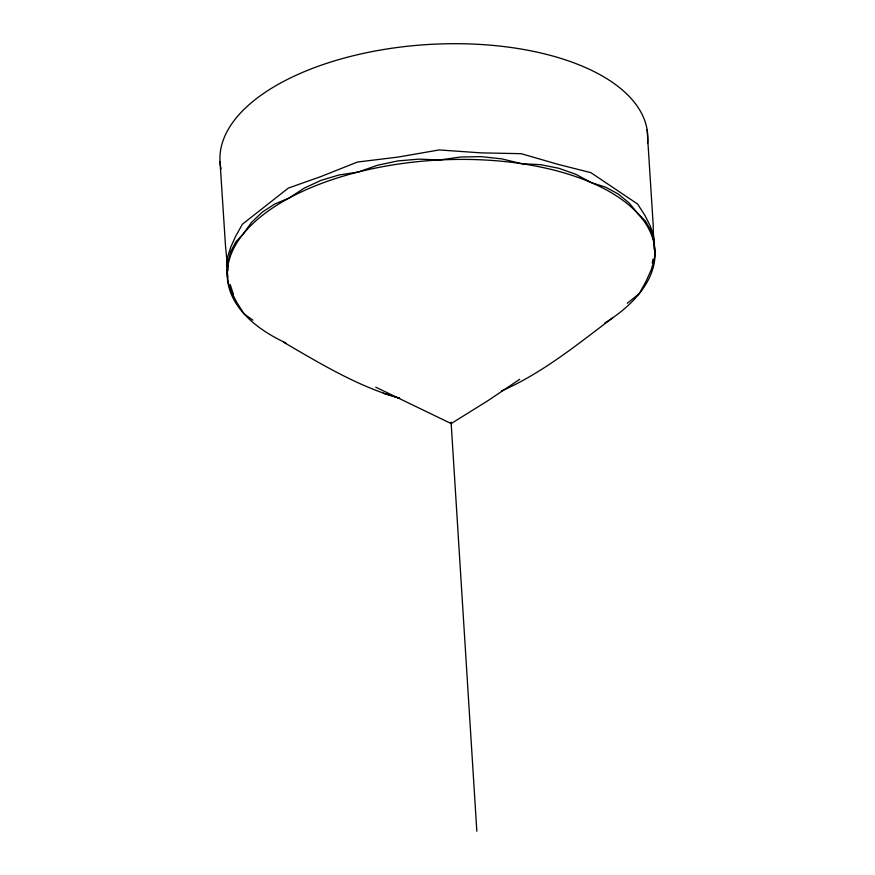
<?xml version="1.0" encoding="UTF-8"?>
<svg xmlns="http://www.w3.org/2000/svg" width="875" height="875" viewBox="0 0 875 875"><rect width="100%" height="100%" fill="white"/><g stroke="black" fill="none" stroke-linecap="round" stroke-linejoin="round"><path stroke-width="1.31" d="M654.062 249.255L654.434 242.987L653.428 235.134L650.267 225.991L645.006 215.567L637.634 204.05L590.888 172.659L558.48 164.467L521.161 153.683L481.152 152.873L439.217 149.942L397.72 157.128L357.459 162.039L320.764 176.608L288.302 188.103L242.386 224.219L235.55 236.469L230.628 247.406L227.631 256.867L226.581 264.819L227.883 277.244M652.269 263.069L652.991 259.131M627.353 303.242L639.264 293.628L646.089 281.258L651.011 270.32L654.019 260.859L655.069 253.017L653.767 240.483L650.508 229.775L645.345 220.916L638.269 214.069L629.059 202.902L618.078 193.911L605.533 187.141L591.511 182.689L575.706 174.245L558.72 168.252L540.695 164.697L521.795 163.713L501.834 158.878L481.381 156.658L460.666 156.997L439.841 159.961L418.731 159.141L397.95 160.912L377.672 165.211L358.094 172.069L338.997 174.989L321.005 180.381L304.27 188.092L288.936 198.122L274.805 204.017L262.358 212.067L251.694 222.152L243.02 234.237L235.889 241.817L230.869 251.191L227.959 262.216L227.216 274.848L228.222 282.592L231.372 291.736L236.633 302.159L244.005 313.797L252.919 320.173M612.861 317.702C577.412 344.389 542.402 373.144 501.408 391.037M519.706 379.291L487.977 400.641L451.183 423.577L375.758 387.166M283.773 342.355C320.775 363.814 358.006 386.575 399.525 398.223M383.305 393.269L391.278 395.719M394.002 396.517L399.58 398.234M230.234 284.605L233.417 294.448M227.872 270.681L225.487 245.766L220.03 161.656M647.128 129.806L653.133 223.945L653.723 243.677M451.095 422.22L476.831 831.25M221.025 168.973A214.255 103.873 -3.6 0 1 428.75 44.472A214.255 103.873 -3.6 0 1 647.489 143.511M286.027 343.033A214.255 103.873 -3.6 0 1 288.159 198.57A214.255 103.873 -3.6 0 1 584.894 179.977A214.255 103.873 -3.6 0 1 604.8 323.061"/></g></svg>
